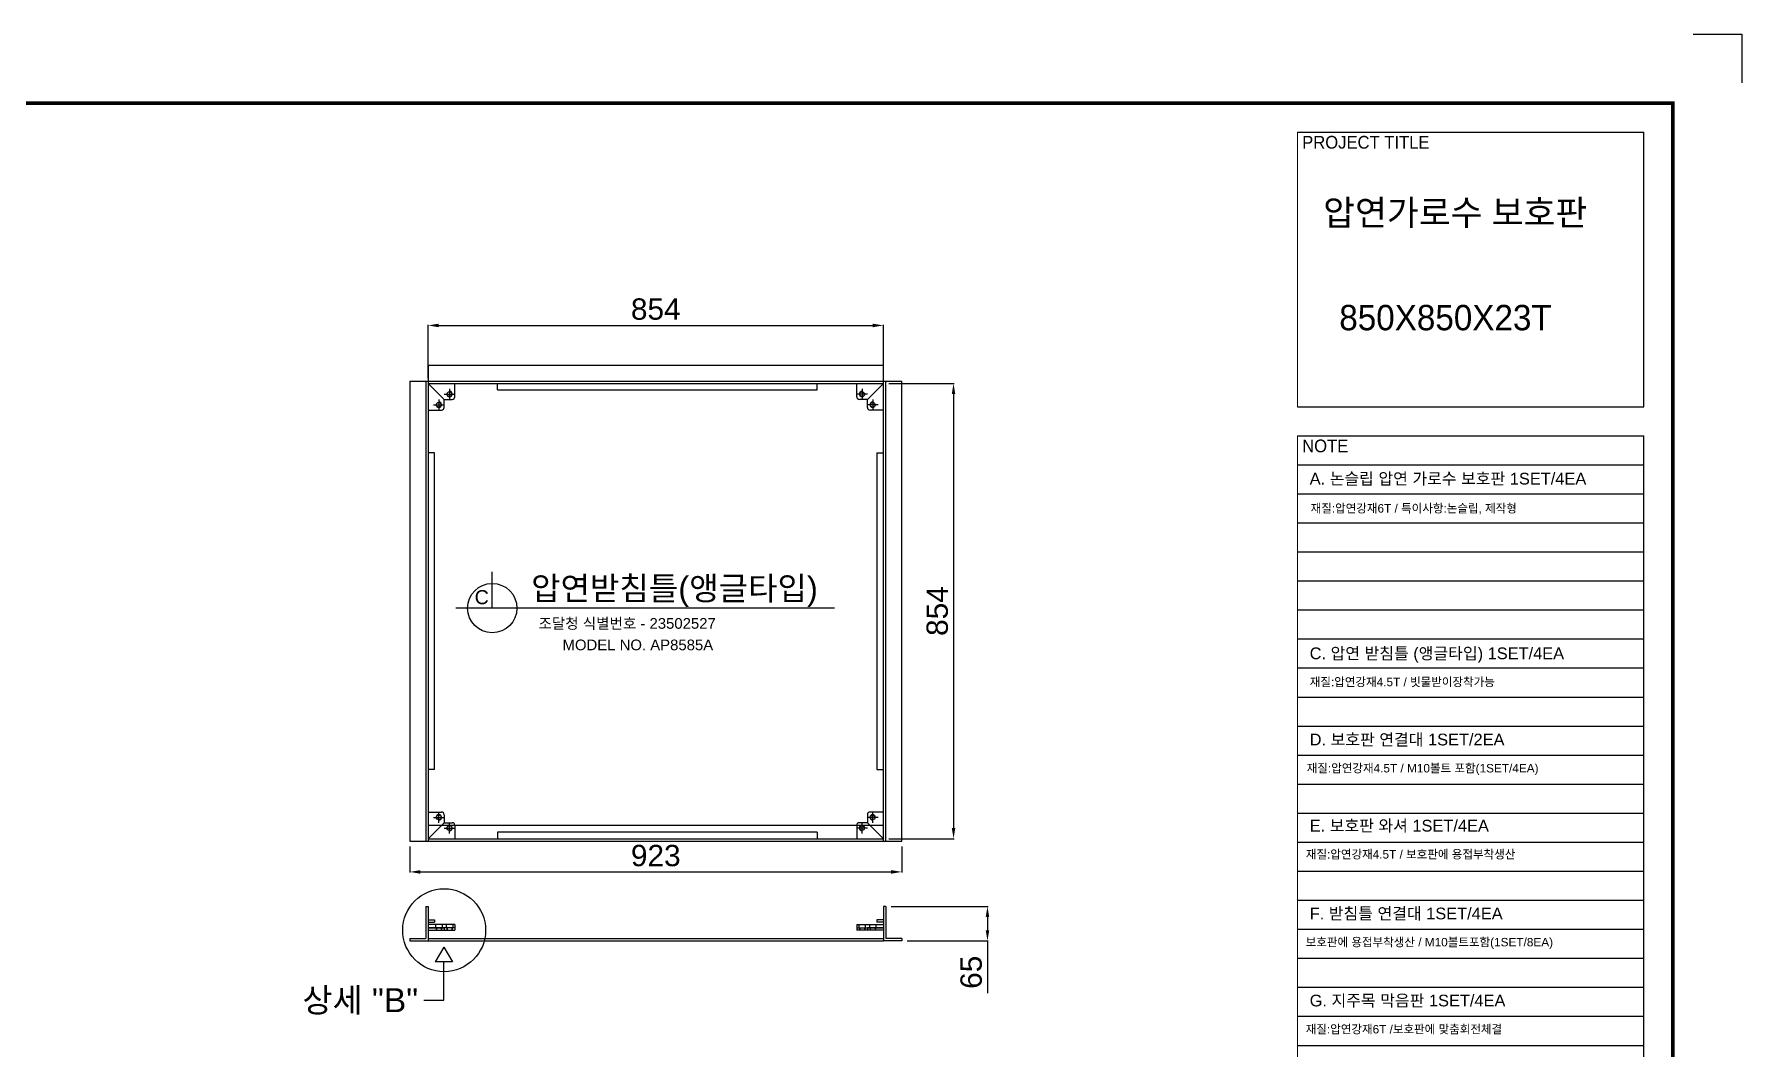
# Model space of a CAD drawing. Header units: millimetres. Extents: x 19476 to 24909, y 1321 to 5163.
# Drawn here: x 21706 to 24909, y 3260 to 5163 of the extents above; entities that cross this region are included whole.
import ezdxf
from ezdxf.enums import TextEntityAlignment as Align

# ---------------------------------------------------------------- set-up
doc = ezdxf.new("R2010")
doc.units = ezdxf.units.MM
doc.layers.add('LAYOUT', color=7, linetype='Continuous')
doc.layers.add('TEXT', color=7, linetype='Continuous')
doc.styles.add('H', font='gulim.ttc')
doc.styles.get("Standard").update_dxf_attribs({"font": 'arial.ttf'})
doc.dimstyles.new('ISO-25', dxfattribs={"dimtxt": 40, "dimasz": 20, "dimexe": 1.25, "dimexo": 10, "dimgap": 10, "dimtad": 1, "dimdec": 0, "dimtxsty": 'Standard', "dimcen": 2.5, "dimclrd": 3, "dimclre": 3, "dimclrt": 3, "dimadec": 0, "dimazin": 0, "dimtfac": 1, "dimtdec": 0, "dimtmove": 0, "dimatfit": 3, "dimfxl": 1, "dimarcsym": 0})

# ---------------------------------------------------------------- blocks, each defined once
blk = doc.blocks.new('*D34')
at = {"color": 3, "lineweight": -2}
for p, q in [((23313.2, 3527), (23495.2, 3527)), ((23494, 3507), (23494, 3482.5)), ((23343.2, 3462.5), (23495.2, 3462.5)), ((23494, 3462.5), (23494, 3364.7))]:
    blk.add_line(p, q, dxfattribs=at)
at = {"color": 3}
for points in [[(23497.3, 3507), (23490.6, 3507), (23494, 3527)], [(23490.6, 3482.5), (23497.3, 3482.5), (23494, 3462.5)]]:
    blk.add_solid(points, dxfattribs=at)
at = {"layer": 'Defpoints', "color": 0}
for p in [(23303.2, 3527), (23333.2, 3462.5), (23494, 3462.5)]:
    blk.add_point(p, dxfattribs=at)
at = {"color": 3, "insert": (23463.5, 3403.6), "char_height": 40, "attachment_point": 5, "rotation": 90}
blk.add_mtext('65', dxfattribs=at)
blk = doc.blocks.new('*D35')
at = {"color": 3, "lineweight": -2}
for p, q in [((22410.2, 3639.7), (22410.2, 3590.6)), ((23333.2, 3639.7), (23333.2, 3590.6)), ((22430.2, 3591.9), (23313.2, 3591.9))]:
    blk.add_line(p, q, dxfattribs=at)
at = {"color": 3}
for points in [[(22430.2, 3595.2), (22430.2, 3588.5), (22410.2, 3591.9)], [(23313.2, 3588.5), (23313.2, 3595.2), (23333.2, 3591.9)]]:
    blk.add_solid(points, dxfattribs=at)
at = {"layer": 'Defpoints', "color": 0}
for p in [(22410.2, 3649.7), (23333.2, 3649.7), (23333.2, 3591.9)]:
    blk.add_point(p, dxfattribs=at)
at = {"color": 3, "insert": (22871.7, 3622.3), "char_height": 40, "attachment_point": 5}
blk.add_mtext('923', dxfattribs=at)
blk = doc.blocks.new('*D30')
at = {"color": 3, "lineweight": -2, "transparency": 16777216}
for p, q in [((22444.7, 4518.2), (22444.7, 4618.2)), ((22464.7, 4617), (23278.7, 4617)), ((23298.7, 4518.2), (23298.7, 4618.2))]:
    blk.add_line(p, q, dxfattribs=at)
at = {"color": 3, "transparency": 16777216}
for points in [[(22464.7, 4620.3), (22464.7, 4613.6), (22444.7, 4617)], [(23278.7, 4620.3), (23278.7, 4613.6), (23298.7, 4617)]]:
    blk.add_solid(points, dxfattribs=at)
at = {"layer": 'Defpoints', "color": 0, "transparency": 16777216}
for p in [(23298.7, 4617), (22444.7, 4508.2), (23298.7, 4508.2)]:
    blk.add_point(p, dxfattribs=at)
at = {"color": 3, "transparency": 16777216, "insert": (22871.7, 4647.4), "char_height": 40, "attachment_point": 5}
blk.add_mtext('854', dxfattribs=at)
blk = doc.blocks.new('*D31')
at = {"color": 3, "lineweight": -2}
for p, q in [((23308.7, 4508.2), (23431.5, 4508.2)), ((23430.3, 4488.2), (23430.3, 3674.2)), ((23308.7, 3654.2), (23431.5, 3654.2))]:
    blk.add_line(p, q, dxfattribs=at)
at = {"color": 3}
for points in [[(23433.6, 4488.2), (23427, 4488.2), (23430.3, 4508.2)], [(23427, 3674.2), (23433.6, 3674.2), (23430.3, 3654.2)]]:
    blk.add_solid(points, dxfattribs=at)
at = {"layer": 'Defpoints', "color": 0}
for p in [(23298.7, 4508.2), (23298.7, 3654.2), (23430.3, 3654.2)]:
    blk.add_point(p, dxfattribs=at)
at = {"color": 3, "insert": (23399.9, 4081.2), "char_height": 40, "attachment_point": 5, "rotation": 90}
blk.add_mtext('854', dxfattribs=at)
blk = doc.blocks.new('A$C2E731E15')
at = {"color": 1}
for p, q in [((-10, 0), (10, 0)), ((0, -10), (0, 10))]:
    blk.add_line(p, q, dxfattribs=at)
blk.add_circle((0, 0), 4.5)
at = {"color": 4}
blk.add_arc((0, 0), 5, 270, 180, dxfattribs=at)
blk = doc.blocks.new('A$C600E4CCD')
for p, q in [((0, 6), (0, 0)), ((50, 6), (0, 6)), ((50, 0), (0, 0)), ((50, 6), (50, 0))]:
    blk.add_line(p, q)
at = {"color": 2}
for p, q in [((14, 6), (14, 0)), ((26, 6), (26, 0)), ((34, 6), (34, 0)), ((46, 6), (46, 0))]:
    blk.add_line(p, q, dxfattribs=at)

msp = doc.modelspace()

# ---------------------------------------------------------------- linework, layer by layer
for p, q in [((24817.6, 5163.4), (24909.1, 5163.4)), ((24909.1, 5163.4), (24909.1, 5071.9)), ((24075.6, 4979.6), (24725.3, 4979.6)), ((24725.3, 4464.4), (24725.3, 4979.6)), ((22444.7, 4542.7), (22444.7, 3649.7)), ((22444.7, 4542.7), (23298.7, 4542.7)), ((23298.7, 3649.7), (23298.7, 4542.7)), ((22410.2, 4512.7), (22410.2, 3649.7)), ((22410.2, 4512.7), (23333.2, 4512.7)), ((22440.2, 4512.7), (22440.2, 3649.7)), ((22444.7, 4508.2), (23298.7, 4508.2)), ((22444.7, 4508.2), (22474.7, 4478.2)), ((22494.7, 4483.2), (22494.7, 4508.2)), ((22574.7, 4496.2), (22574.7, 4508.2)), ((22574.7, 4496.2), (23174.7, 4496.2)), ((23174.7, 4496.2), (23174.7, 4508.2)), ((23248.7, 4483.2), (23248.7, 4508.2)), ((23298.7, 4508.2), (23268.7, 4478.2)), ((23303.2, 3649.7), (23303.2, 4512.7)), ((23333.2, 3649.7), (23333.2, 4512.7)), ((22444.7, 4458.2), (22469.7, 4458.2)), ((22474.7, 4463.2), (22474.7, 4478.2)), ((22474.7, 4478.2), (22489.7, 4478.2)), ((23268.7, 4478.2), (23253.7, 4478.2)), ((23268.7, 4463.2), (23268.7, 4478.2)), ((23298.7, 4458.2), (23273.7, 4458.2)), ((24075.6, 4464.4), (24725.3, 4464.4)), ((24075.6, 4410), (24725.3, 4410)), ((24725.3, 2186.7), (24725.3, 4410)), ((22456.7, 4378.2), (22444.7, 4378.2)), ((22456.7, 3784.2), (22456.7, 4378.2)), ((23286.7, 4378.2), (23286.7, 3784.2)), ((23286.7, 4378.2), (23298.7, 4378.2)), ((24075.6, 4355.5), (24725.3, 4355.5)), ((24075.6, 4301.1), (24725.3, 4301.1)), ((24075.6, 4246.6), (24725.3, 4246.6)), ((24075.6, 4192.2), (24725.3, 4192.2)), ((22564.9, 4086.7), (22564.9, 4155)), ((24075.6, 4137.7), (24725.3, 4137.7)), ((23206.7, 4086.7), (22496.6, 4086.7)), ((24075.6, 4083.3), (24725.3, 4083.3)), ((24075.6, 4028.8), (24725.3, 4028.8)), ((24075.6, 3974.4), (24725.3, 3974.4)), ((24075.6, 3919.9), (24725.3, 3919.9)), ((24075.6, 3865.5), (24725.3, 3865.5)), ((22456.7, 3784.2), (22444.7, 3784.2)), ((23286.7, 3784.2), (23298.7, 3784.2)), ((24075.6, 3811), (24725.3, 3811)), ((24075.6, 3756.6), (24725.3, 3756.6)), ((22444.7, 3704.2), (22469.7, 3704.2)), ((22444.7, 3654.2), (22474.7, 3684.2)), ((22474.7, 3699.2), (22474.7, 3684.2)), ((22474.7, 3684.2), (22489.7, 3684.2)), ((23268.7, 3684.2), (23253.7, 3684.2)), ((23268.7, 3699.2), (23268.7, 3684.2)), ((23298.7, 3654.2), (23268.7, 3684.2)), ((23298.7, 3704.2), (23273.7, 3704.2)), ((24075.6, 3702.1), (24725.3, 3702.1)), ((22444.7, 3679.7), (23298.7, 3679.7)), ((22444.7, 3654.2), (23298.7, 3654.2)), ((22494.7, 3679.2), (22494.7, 3654.2)), ((23174.7, 3666.2), (22574.7, 3666.2)), ((22574.7, 3666.2), (22574.7, 3654.2)), ((23174.7, 3666.2), (23174.7, 3654.2)), ((23248.7, 3679.2), (23248.7, 3654.2)), ((22410.2, 3649.7), (23333.2, 3649.7)), ((24075.6, 3647.7), (24725.3, 3647.7)), ((24075.6, 3593.2), (24725.3, 3593.2)), ((22440.2, 3527), (22440.2, 3467)), ((22440.2, 3527), (22444.7, 3527)), ((22444.7, 3527), (22444.7, 3462.5)), ((23298.7, 3527), (23298.7, 3462.5)), ((23303.2, 3527), (23298.7, 3527)), ((23303.2, 3527), (23303.2, 3467)), ((24075.6, 3538.8), (24725.3, 3538.8)), ((22444.7, 3502), (22456.7, 3502)), ((22444.7, 3497.5), (22456.7, 3497.5)), ((22456.7, 3502), (22456.7, 3497.5)), ((23298.7, 3502), (23286.7, 3502)), ((23286.7, 3502), (23286.7, 3497.5)), ((23298.7, 3497.5), (23286.7, 3497.5)), ((22410.2, 3467), (22410.2, 3462.5)), ((22410.2, 3467), (22440.2, 3467)), ((22410.2, 3462.5), (22444.7, 3462.5)), ((22444.7, 3487), (22474.7, 3487)), ((22444.7, 3482.5), (22474.7, 3482.5)), ((22444.7, 3462.5), (23298.7, 3462.5)), ((22474.7, 3487), (22474.7, 3482.5)), ((22474.7, 3482.5), (22494.7, 3482.5)), ((22494.7, 3487), (22494.7, 3482.5)), ((23248.7, 3487), (23248.7, 3482.5)), ((23268.7, 3482.5), (23248.7, 3482.5)), ((23298.7, 3487), (23268.7, 3487)), ((23268.7, 3487), (23268.7, 3482.5)), ((23298.7, 3487), (23268.7, 3487)), ((23268.7, 3487), (23268.7, 3482.5)), ((23298.7, 3482.5), (23268.7, 3482.5)), ((23298.7, 3482.5), (23268.7, 3482.5)), ((23333.2, 3462.5), (23298.7, 3462.5)), ((23333.2, 3467), (23303.2, 3467)), ((23333.2, 3467), (23333.2, 3462.5)), ((24075.6, 3484.3), (24725.3, 3484.3)), ((22473.9, 3450.6), (22457.7, 3423.2)), ((22473.9, 3450.6), (22490.1, 3423.2)), ((24075.6, 3429.9), (24725.3, 3429.9)), ((22490.1, 3423.2), (22457.7, 3423.2)), ((22473.9, 3351), (22473.9, 3423.2)), ((24075.6, 3375.4), (24725.3, 3375.4)), ((22436.3, 3351), (22473.9, 3351)), ((24075.6, 3321), (24725.3, 3321)), ((24075.6, 3266.5), (24725.3, 3266.5))]:
    msp.add_line(p, q)
at = {"color": 0, "lineweight": 20}
for p, q in [((24075.6, 4464.4), (24075.6, 4979.6)), ((24075.6, 2186.7), (24075.6, 4410))]:
    msp.add_line(p, q, dxfattribs=at)
at = {"color": 2}
for p, q in [((22444.7, 3467), (23298.7, 3467)), ((22460.2, 3487), (22460.2, 3482.5)), ((22469.2, 3487), (22469.2, 3482.5)), ((22480.2, 3487), (22480.2, 3482.5)), ((22489.2, 3487), (22489.2, 3482.5)), ((23254.2, 3487), (23254.2, 3482.5)), ((23263.2, 3487), (23263.2, 3482.5)), ((23274.2, 3487), (23274.2, 3482.5)), ((23274.2, 3487), (23274.2, 3482.5)), ((23283.2, 3487), (23283.2, 3482.5)), ((23283.2, 3487), (23283.2, 3482.5))]:
    msp.add_line(p, q, dxfattribs=at)
at = {"color": 4}
for p, q in [((22459.7, 3487), (22459.7, 3482.5)), ((22469.7, 3487), (22469.7, 3482.5)), ((22479.7, 3487), (22479.7, 3482.5)), ((22489.7, 3487), (22489.7, 3482.5)), ((23253.7, 3487), (23253.7, 3482.5)), ((23263.7, 3487), (23263.7, 3482.5)), ((23273.7, 3487), (23273.7, 3482.5)), ((23273.7, 3487), (23273.7, 3482.5)), ((23283.7, 3487), (23283.7, 3482.5)), ((23283.7, 3487), (23283.7, 3482.5))]:
    msp.add_line(p, q, dxfattribs=at)
for centre, radius in [((22564.9, 4086.7), 46.3), ((22474.7, 3482.5), 77.8)]:
    msp.add_circle(centre, radius)
for centre, start, end in [((22469.7, 4463.2), 270, 0), ((22489.7, 4483.2), 270, 0), ((23253.7, 4483.2), 180, 270), ((23273.7, 4463.2), 180, 270), ((22469.7, 3699.2), 0, 90), ((22489.7, 3679.2), 0, 90), ((23253.7, 3679.2), 90, 180), ((23273.7, 3699.2), 90, 180)]:
    msp.add_arc(centre, 5, start, end)
at = {"layer": 'LAYOUT'}
for p, q in [((24779.7, 5034), (23178.9, 5034)), ((24779.7, 4674.7), (24779.7, 5034))]:
    msp.add_line(p, q, dxfattribs=at)
at = {"layer": 'LAYOUT', "const_width": 6.47}
msp.add_lwpolyline([(19605.3, 1450.8), (24779.7, 1450.8), (24779.7, 5034), (19605.3, 5034)], close=True, dxfattribs=at)

# ---------------------------------------------------------------- block references
for p, rotation in [((22484.7, 4488.2), 269.9999999999999), ((23258.7, 4488.2), 180), ((22464.7, 4468.2), 269.9999999999999), ((23278.7, 4468.2), 180), ((23258.7, 3674.2), 90), ((23278.7, 3694.2), 90)]:
    msp.add_blockref('A$C2E731E15', p, dxfattribs=dict(rotation=rotation))
for name, p in [('A$C2E731E15', (22464.7, 3694.2)), ('A$C2E731E15', (22484.7, 3674.2)), ('A$C600E4CCD', (22444.7, 3487))]:
    msp.add_blockref(name, p)
at = {"xscale": -1}
msp.add_blockref('A$C600E4CCD', (23298.7, 3487), dxfattribs=at)

# ---------------------------------------------------------------- texts
at = {"style": 'H'}
for s, height, p in [('PROJECT TITLE', 23.822, (24084.3, 4948.7)), ('압연가로수 보호판', 47.64, (24123.7, 4804.9)), ('850X850X23T', 47.644, (24153.9, 4607.9)), ('NOTE', 23.82, (24084.3, 4379.1))]:
    msp.add_text(s, height=height, dxfattribs=at).set_placement(p)
for s, height, p in [('A. 논슬립 압연 가로수 보호판 1SET/4EA', 22, (24098.4, 4318.6)), ('재질:압연강재6T / 특이사항:논슬립, 제작형', 15.84, (24100.2, 4265.9)), ('C', 26.4, (22531.9, 4094.1)), ('조달청 식별번호 - 23502527', 20, (22651.7, 4048)), ('MODEL NO. AP8585A', 20, (22696.8, 4007.7)), ('C. 압연 받침틀 (앵글타입) 1SET/4EA', 22, (24098.4, 3990.9)), ('재질:압연강재4.5T / 빗물받이장착가능', 15.84, (24098.6, 3940.2)), ('D. 보호판 연결대 1SET/2EA', 22, (24098.4, 3829.2)), (' 재질:압연강재4.5T / M10볼트 포함(1SET/4EA)', 15.84, (24086.7, 3778.5)), ('E. 보호판 와셔 1SET/4EA', 22, (24098.4, 3667.6)), ('재질:압연강재4.5T / 보호판에 용접부착생산', 15.84, (24091.2, 3616.9)), ('F. 받침틀 연결대 1SET/4EA', 22, (24098.4, 3502.9)), ('  보호판에 용접부착생산 / M10볼트포함(1SET/8EA)', 15.84, (24078.7, 3452.2)), ('G. 지주목 막음판 1SET/4EA', 22, (24098.4, 3339.6)), ('  재질:압연강재6T /보호판에 맞춤회전체결', 15.84, (24078.7, 3288.9))]:
    msp.add_text(s, height=height).set_placement(p)
at = {"color": 4}
msp.add_text('상세 "B"', height=45, dxfattribs=at).set_placement((22208.9, 3328.8))
at = {"layer": 'TEXT'}
msp.add_text('압연받침틀(앵글타입)', height=44, dxfattribs=at).set_placement((22906.8, 4101.9), align=Align.CENTER)

# ---------------------------------------------------------------- dimensions: what is measured, and where the dimension line sits
for base, p1, p2, picture, middle in [((23298.7, 4617), (22444.7, 4508.2), (23298.7, 4508.2), '*D30', (22871.7, 4647.4)), ((23333.2, 3591.9), (22410.2, 3649.7), (23333.2, 3649.7), '*D35', (22871.7, 3622.3))]:
    dim = msp.add_linear_dim(base=base, p1=p1, p2=p2, dimstyle='ISO-25')
    dim.commit()
    dim.dimension.update_dxf_attribs({"geometry": picture, "text_midpoint": middle})
for base, p1, p2, picture, middle in [((23430.3, 3654.2), (23298.7, 4508.2), (23298.7, 3654.2), '*D31', (23399.9, 4081.2)), ((23493.9552448, 3462.47743), (23303.1768869, 3526.97743), (23333.1768869, 3462.47743), '*D34', (23463.5323253, 3403.5688352))]:
    dim = msp.add_linear_dim(base=base, p1=p1, p2=p2, angle=90, dimstyle='ISO-25')
    dim.commit()
    dim.dimension.update_dxf_attribs({"geometry": picture, "text_midpoint": middle})

doc.saveas('drawing.dxf')
